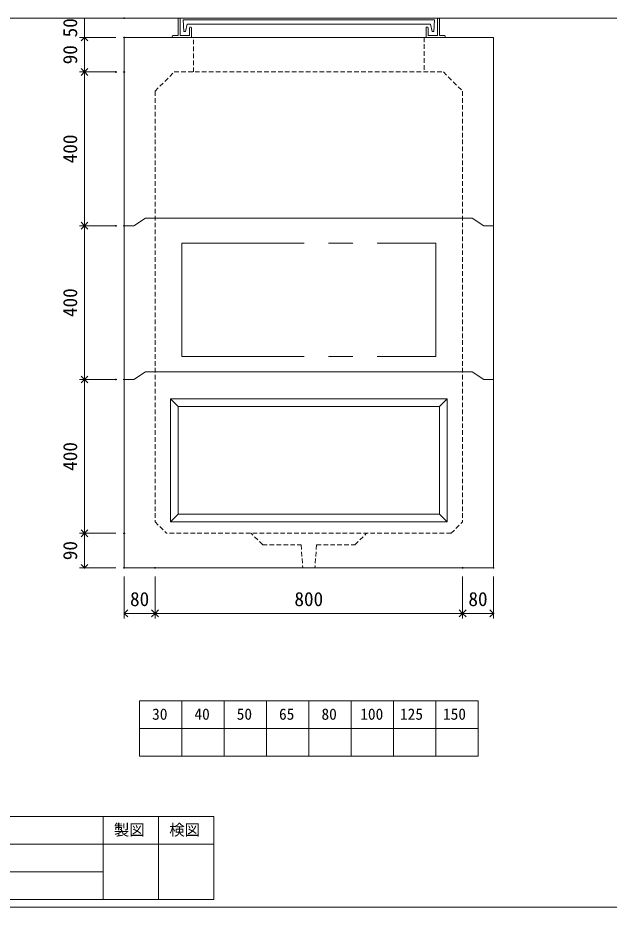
# Model space of a CAD drawing. Units: millimetres, scale not verified. Extents: x -4890 to 18490, y -2317 to 2317.
# Drawn here: x 308 to 1847, y -1958 to 355 of the extents above; entities that cross this region are included whole.
import ezdxf
from ezdxf.enums import TextEntityAlignment as Align

# ---------------------------------------------------------------- set-up
doc = ezdxf.new("R2010")
doc.units = ezdxf.units.MM
doc.header["$LTSCALE"] = 10
doc.header["$PDMODE"] = 32
doc.header["$PDSIZE"] = 2
doc.linetypes.add('DASHED1', pattern=[1.8, 1.2, -0.6])
doc.linetypes.add('USER2', pattern=[50.8, 31.75, -6.35, 6.35, -6.35])
doc.layers.add('0-1_Defpoints', color=7, linetype='Continuous')
for name, color, linetype, lineweight in [('0-2_waku', 7, 'Continuous', 18), ('0-3_gaikei', 7, 'Continuous', 18), ('0-4_kakure', 7, 'DASHED1', 5), ('0-5_sunpou', 7, 'Continuous', 5), ('0-9_uchigawa', 6, 'Continuous', 18), ('0-B_futa', 3, 'Continuous', 18), ('0-C_GL', 4, 'Continuous', 18), ('0-E_文字１', 7, 'Continuous', 18), ('1-3_uchigawa2', 6, 'USER2', 18)]:
    doc.layers.add(name, color=color, linetype=linetype, lineweight=lineweight)
doc.styles.add('ＭＳ ゴシック', font='')
doc.styles.get('ＭＳ ゴシック').set_extended_font_data('MS Gothic')

# ---------------------------------------------------------------- blocks, each defined once
blk = doc.blocks.new('_Open90')
at = {"layer": '0-5_sunpou'}
blk.add_line((0, 0), (-1, 0), dxfattribs=at)
blk.add_lwpolyline([(-0.5, 0.5), (0, 0), (-0.5, -0.5)], dxfattribs=at)
blk = doc.blocks.new('D69')
at = {"layer": '0-1_Defpoints'}
for p in [(2032.32, 1602.03), (1928.83, 1202.03), (2032.32, 1202.03)]:
    blk.add_point(p, dxfattribs=at)
at = {"layer": '0-5_sunpou'}
for p, q in [((2010.32, 1602.03), (1915.83, 1602.03)), ((1928.83, 1584.03), (1928.83, 1220.03)), ((2010.32, 1202.03), (1915.83, 1202.03))]:
    blk.add_line(p, q, dxfattribs=at)
at = {"layer": '0-5_sunpou', "xscale": 18, "yscale": 18}
for p, rotation in [((1928.83, 1602.03), 90), ((1928.83, 1202.03), 270)]:
    blk.add_blockref('_Open90', p, dxfattribs=dict(at, rotation=rotation))
at = {"layer": '0-5_sunpou', "style": 'ＭＳ ゴシック'}
blk.add_text('400', height=36.66, rotation=90, dxfattribs=at).set_placement((1920.83, 1364.53), align=Align.BOTTOM_LEFT)
blk = doc.blocks.new('D70')
at = {"layer": '0-1_Defpoints'}
for p in [(2032.32, 1202.03), (1928.83, 1112.03), (2032.32, 1112.03)]:
    blk.add_point(p, dxfattribs=at)
at = {"layer": '0-5_sunpou'}
for p, q in [((2010.32, 1202.03), (1915.83, 1202.03)), ((1928.83, 1184.03), (1928.83, 1130.03)), ((2010.32, 1112.03), (1915.83, 1112.03))]:
    blk.add_line(p, q, dxfattribs=at)
at = {"layer": '0-5_sunpou', "xscale": 18, "yscale": 18}
for p, rotation in [((1928.83, 1202.03), 90), ((1928.83, 1112.03), 270)]:
    blk.add_blockref('_Open90', p, dxfattribs=dict(at, rotation=rotation))
at = {"layer": '0-5_sunpou', "style": 'ＭＳ ゴシック'}
blk.add_text('90', height=36.66, rotation=90, dxfattribs=at).set_placement((1920.83, 1132.03), align=Align.BOTTOM_LEFT)
blk = doc.blocks.new('D71')
at = {"layer": '0-1_Defpoints'}
for p in [(2032.32, 1112.03), (2112.32, 1112.03), (2112.32, 993.64)]:
    blk.add_point(p, dxfattribs=at)
at = {"layer": '0-5_sunpou'}
for p, q in [((2032.32, 1090.03), (2032.32, 980.64)), ((2112.32, 1090.03), (2112.32, 980.64)), ((2050.32, 993.64), (2094.32, 993.64))]:
    blk.add_line(p, q, dxfattribs=at)
at = {"layer": '0-5_sunpou', "xscale": 18, "yscale": 18, "rotation": 180}
blk.add_blockref('_Open90', (2032.32, 993.64), dxfattribs=at)
at = {"layer": '0-5_sunpou', "xscale": 18, "yscale": 18}
blk.add_blockref('_Open90', (2112.32, 993.64), dxfattribs=at)
at = {"layer": '0-5_sunpou', "style": 'ＭＳ ゴシック'}
blk.add_text('80', height=36.66, dxfattribs=at).set_placement((2047.32, 1001.64), align=Align.BOTTOM_LEFT)
blk = doc.blocks.new('D72')
at = {"layer": '0-1_Defpoints'}
for p in [(2112.32, 1112.03), (2912.32, 1112.03), (2912.32, 993.64)]:
    blk.add_point(p, dxfattribs=at)
at = {"layer": '0-5_sunpou'}
for p, q in [((2112.32, 1090.03), (2112.32, 980.64)), ((2912.32, 1090.03), (2912.32, 980.64)), ((2130.32, 993.64), (2894.32, 993.64))]:
    blk.add_line(p, q, dxfattribs=at)
at = {"layer": '0-5_sunpou', "xscale": 18, "yscale": 18, "rotation": 180}
blk.add_blockref('_Open90', (2112.32, 993.64), dxfattribs=at)
at = {"layer": '0-5_sunpou', "xscale": 18, "yscale": 18}
blk.add_blockref('_Open90', (2912.32, 993.64), dxfattribs=at)
at = {"layer": '0-5_sunpou', "style": 'ＭＳ ゴシック'}
blk.add_text('800', height=36.66, dxfattribs=at).set_placement((2474.82, 1001.64), align=Align.BOTTOM_LEFT)
blk = doc.blocks.new('D73')
at = {"layer": '0-1_Defpoints'}
for p in [(2912.32, 1112.03), (2992.32, 1112.03), (2992.32, 993.64)]:
    blk.add_point(p, dxfattribs=at)
at = {"layer": '0-5_sunpou'}
for p, q in [((2912.32, 1090.03), (2912.32, 980.64)), ((2992.32, 1090.03), (2992.32, 980.64)), ((2930.32, 993.64), (2974.32, 993.64))]:
    blk.add_line(p, q, dxfattribs=at)
at = {"layer": '0-5_sunpou', "xscale": 18, "yscale": 18, "rotation": 180}
blk.add_blockref('_Open90', (2912.32, 993.64), dxfattribs=at)
at = {"layer": '0-5_sunpou', "xscale": 18, "yscale": 18}
blk.add_blockref('_Open90', (2992.32, 993.64), dxfattribs=at)
at = {"layer": '0-5_sunpou', "style": 'ＭＳ ゴシック'}
blk.add_text('80', height=36.66, dxfattribs=at).set_placement((2927.32, 1001.64), align=Align.BOTTOM_LEFT)
blk = doc.blocks.new('D74')
at = {"layer": '0-1_Defpoints'}
for p in [(2032.32, 2492.03), (1928.83, 2402.03), (2032.32, 2402.03)]:
    blk.add_point(p, dxfattribs=at)
at = {"layer": '0-5_sunpou'}
for p, q in [((2010.32, 2492.03), (1915.83, 2492.03)), ((1928.83, 2474.03), (1928.83, 2420.03)), ((2010.32, 2402.03), (1915.83, 2402.03))]:
    blk.add_line(p, q, dxfattribs=at)
at = {"layer": '0-5_sunpou', "xscale": 18, "yscale": 18}
for p, rotation in [((1928.83, 2492.03), 90), ((1928.83, 2402.03), 270)]:
    blk.add_blockref('_Open90', p, dxfattribs=dict(at, rotation=rotation))
at = {"layer": '0-5_sunpou', "style": 'ＭＳ ゴシック'}
blk.add_text('90', height=36.66, rotation=90, dxfattribs=at).set_placement((1920.83, 2422.03), align=Align.BOTTOM_LEFT)
blk = doc.blocks.new('D75')
at = {"layer": '0-1_Defpoints'}
for p in [(2010.32, 2402.03), (1928.83, 2002.03), (2032.32, 2002.03)]:
    blk.add_point(p, dxfattribs=at)
at = {"layer": '0-5_sunpou'}
for p, q in [((1988.32, 2402.03), (1915.83, 2402.03)), ((1928.83, 2384.03), (1928.83, 2020.03)), ((2010.32, 2002.03), (1915.83, 2002.03))]:
    blk.add_line(p, q, dxfattribs=at)
at = {"layer": '0-5_sunpou', "xscale": 18, "yscale": 18}
for p, rotation in [((1928.83, 2402.03), 90), ((1928.83, 2002.03), 270)]:
    blk.add_blockref('_Open90', p, dxfattribs=dict(at, rotation=rotation))
at = {"layer": '0-5_sunpou', "style": 'ＭＳ ゴシック'}
blk.add_text('400', height=36.66, rotation=90, dxfattribs=at).set_placement((1920.83, 2164.53), align=Align.BOTTOM_LEFT)
blk = doc.blocks.new('D59')
at = {"layer": '0-1_Defpoints'}
for p in [(2010.32, 2002.03), (1928.83, 1602.03), (2010.32, 1602.03)]:
    blk.add_point(p, dxfattribs=at)
at = {"layer": '0-5_sunpou'}
for p, q in [((1988.32, 2002.03), (1915.83, 2002.03)), ((1928.83, 1984.03), (1928.83, 1620.03)), ((1988.32, 1602.03), (1915.83, 1602.03))]:
    blk.add_line(p, q, dxfattribs=at)
at = {"layer": '0-5_sunpou', "xscale": 18, "yscale": 18}
for p, rotation in [((1928.83, 2002.03), 90), ((1928.83, 1602.03), 270)]:
    blk.add_blockref('_Open90', p, dxfattribs=dict(at, rotation=rotation))
at = {"layer": '0-5_sunpou', "style": 'ＭＳ ゴシック'}
blk.add_text('400', height=36.66, rotation=90, dxfattribs=at).set_placement((1920.83, 1764.53), align=Align.BOTTOM_LEFT)
blk = doc.blocks.new('D78')
at = {"layer": '0-1_Defpoints'}
for p in [(2032.32, 2542.03), (1928.83, 2492.03), (2032.32, 2492.03)]:
    blk.add_point(p, dxfattribs=at)
at = {"layer": '0-5_sunpou'}
for p, q in [((2010.32, 2542.03), (1915.83, 2542.03)), ((1928.83, 2542.03), (1928.83, 2492.03)), ((2010.32, 2492.03), (1915.83, 2492.03))]:
    blk.add_line(p, q, dxfattribs=at)
at = {"layer": '0-5_sunpou', "style": 'ＭＳ ゴシック'}
blk.add_text('50', height=36.66, rotation=90, dxfattribs=at).set_placement((1920.83, 2492.03), align=Align.BOTTOM_LEFT)

msp = doc.modelspace()

# ---------------------------------------------------------------- linework, layer by layer
at = {"layer": '0-2_waku'}
for p, q in [((625.32, -1421.75), (625.32, -1565.75)), ((625.32, -1421.75), (625.32, -1565.75)), ((625.32, -1421.75), (625.32, -1565.75)), ((625.32, -1421.75), (625.32, -1565.75)), ((625.32, -1421.75), (1505.32, -1421.75)), ((735.32, -1421.75), (735.32, -1565.75)), ((845.32, -1421.75), (845.32, -1565.75)), ((845.32, -1421.75), (845.32, -1565.75)), ((955.32, -1421.75), (955.32, -1565.75)), ((1065.32, -1421.75), (1065.32, -1565.75)), ((1175.32, -1421.75), (1175.32, -1565.75)), ((1285.32, -1421.75), (1285.32, -1565.75)), ((1395.32, -1421.75), (1395.32, -1565.75)), ((1505.32, -1421.75), (1505.32, -1565.75)), ((625.32, -1493.75), (1505.32, -1493.75)), ((625.32, -1565.75), (1505.32, -1565.75)), ((-1209.68, -1722.42), (818.32, -1722.42)), ((530.32, -1722.42), (530.32, -1938.42)), ((530.32, -1722.42), (530.32, -1938.42)), ((674.32, -1722.42), (674.32, -1938.42)), ((818.32, -1722.42), (818.32, -1938.42)), ((-1209.68, -1794.42), (818.32, -1794.42)), ((-1209.68, -1866.42), (530.32, -1866.42)), ((-1209.68, -1938.42), (818.32, -1938.42)), ((-1229.68, -1958.42), (4890.32, -1958.42)), ((-1229.68, -1958.42), (4890.32, -1958.42))]:
    msp.add_line(p, q, dxfattribs=at)
at = {"layer": '0-3_gaikei'}
for p, q in [((585.32, 304.25), (585.32, -1075.75)), ((630.32, 304.25), (740.32, 304.25)), ((665.32, 304.25), (1465.32, 304.25)), ((1500.32, 304.25), (1390.32, 304.25)), ((1545.32, 304.25), (1545.32, -1075.75)), ((610.32, -185.75), (640.32, -165.75)), ((610.32, -185.75), (640.32, -165.75)), ((640.32, -165.75), (1490.32, -165.75)), ((1490.32, -165.75), (1520.32, -185.75)), ((1490.32, -165.75), (1520.32, -185.75)), ((610.32, -185.75), (585.32, -185.75)), ((610.32, -185.75), (585.32, -185.75)), ((1520.32, -185.75), (1545.32, -185.75)), ((1520.32, -185.75), (1545.32, -185.75)), ((610.32, -585.75), (640.32, -565.75)), ((610.32, -585.75), (640.32, -565.75)), ((640.32, -565.75), (1490.32, -565.75)), ((1490.32, -565.75), (1520.32, -585.75)), ((1490.32, -565.75), (1520.32, -585.75)), ((610.32, -585.75), (585.32, -585.75)), ((610.32, -585.75), (585.32, -585.75)), ((1520.32, -585.75), (1545.32, -585.75)), ((1520.32, -585.75), (1545.32, -585.75)), ((1545.32, -1075.75), (585.32, -1075.75)), ((585.32, -1075.75), (665.32, -1075.75))]:
    msp.add_line(p, q, dxfattribs=at)
at = {"layer": '0-3_gaikei', "lineweight": 5}
for p, q in [((640.32, -165.75), (1490.32, -165.75)), ((640.32, -165.75), (1490.32, -165.75)), ((640.32, -565.75), (1490.32, -565.75)), ((640.32, -565.75), (1490.32, -565.75))]:
    msp.add_line(p, q, dxfattribs=at)
at = {"layer": '0-3_gaikei'}
msp.add_lwpolyline([(715.32, 304.25), (585.32, 304.25), (1545.32, 304.25)], dxfattribs=at)
at = {"layer": '0-4_kakure'}
for p, q in [((765.32, 214.25), (765.32, 304.25)), ((1365.32, 304.25), (1365.32, 214.25)), ((665.32, 164.25), (715.32, 214.25)), ((715.32, 214.25), (1415.32, 214.25)), ((715.32, 214.25), (1415.32, 214.25)), ((715.32, 214.25), (1415.32, 214.25)), ((1415.32, 214.25), (1465.32, 164.25)), ((665.32, 164.25), (665.32, -955.75)), ((1465.32, 164.25), (1465.32, -955.75)), ((665.32, -955.75), (695.32, -985.75)), ((1435.32, -985.75), (1465.32, -955.75)), ((1435.32, -985.75), (695.32, -985.75)), ((945.32, -1015.75), (915.32, -985.75)), ((945.32, -1015.75), (915.32, -985.75)), ((945.32, -1015.75), (915.32, -985.75)), ((1185.32, -1015.75), (1215.32, -985.75)), ((1185.32, -1015.75), (1215.32, -985.75)), ((1185.32, -1015.75), (1215.32, -985.75)), ((945.32, -1015.75), (1045.32, -1015.75)), ((945.32, -1015.75), (1045.32, -1015.75)), ((945.32, -1015.75), (1045.32, -1015.75)), ((1045.32, -1015.75), (1049.32, -1075.75)), ((1045.32, -1015.75), (1049.32, -1075.75)), ((1085.32, -1015.75), (1081.32, -1075.75)), ((1085.32, -1015.75), (1081.32, -1075.75)), ((1085.32, -1015.75), (1185.32, -1015.75)), ((1085.32, -1015.75), (1185.32, -1015.75)), ((1085.32, -1015.75), (1185.32, -1015.75))]:
    msp.add_line(p, q, dxfattribs=at)
at = {"layer": '0-9_uchigawa'}
for p, q in [((705.32, -635.75), (725.32, -655.75)), ((705.32, -635.75), (705.32, -935.75)), ((705.32, -635.75), (1425.32, -635.75)), ((705.32, -635.75), (705.32, -955.68)), ((705.32, -635.75), (725.32, -655.75)), ((1425.32, -635.75), (1405.32, -655.75)), ((1425.32, -635.75), (1425.32, -955.68)), ((725.32, -655.75), (725.32, -915.75)), ((725.32, -655.75), (725.32, -915.75)), ((725.32, -655.75), (725.32, -915.75)), ((725.32, -655.75), (725.32, -915.75)), ((725.32, -655.75), (725.32, -935.68)), ((1405.32, -935.68), (1405.32, -655.75)), ((705.32, -955.68), (725.32, -935.68)), ((725.32, -935.68), (1405.32, -935.68)), ((1425.32, -955.68), (1405.32, -935.68)), ((705.32, -955.68), (1425.32, -955.68)), ((725.32, -955.68), (1425.32, -955.68))]:
    msp.add_line(p, q, dxfattribs=at)
for points in [[(705.32, -635.75), (725.32, -655.75), (725.32, -915.75)], [(705.32, -635.75), (725.32, -655.75), (1405.32, -655.75)]]:
    msp.add_lwpolyline(points, dxfattribs=at)
at = {"layer": '0-B_futa'}
for p, q in [((725.31, 352.25), (725.31, 309.25)), ((727.31, 354.25), (730.31, 354.25)), ((730.31, 354.25), (730.31, 309.25)), ((738.13, 349.75), (1392.46, 349.75)), ((738.13, 349.75), (740.62, 319.75)), ((1392.46, 349.75), (1390.21, 319.75)), ((1400.32, 354.25), (1400.32, 309.25)), ((1400.32, 354.25), (1403.32, 354.25)), ((1405.32, 352.25), (1405.32, 309.25)), ((748.65, 338.75), (744.33, 319.75)), ((748.65, 338.75), (1381.98, 338.75)), ((755.31, 329.25), (755.31, 309.25)), ((757.31, 331.25), (758.31, 331.25)), ((760.31, 329.25), (760.31, 304.25)), ((1370.32, 329.25), (1370.32, 304.25)), ((1373.32, 331.25), (1372.32, 331.25)), ((1375.32, 329.25), (1375.32, 309.25)), ((1381.98, 338.75), (1386.3, 319.75)), ((710.31, 307.25), (710.31, 306.25)), ((712.31, 309.25), (725.31, 309.25)), ((760.31, 304.25), (712.31, 304.25)), ((730.31, 309.25), (755.31, 309.25)), ((740.62, 319.75), (744.33, 319.75)), ((1370.32, 304.25), (1418.32, 304.25)), ((1400.32, 309.25), (1375.32, 309.25)), ((1390.21, 319.75), (1386.3, 319.75)), ((1418.32, 309.25), (1405.32, 309.25)), ((1420.32, 307.25), (1420.32, 306.25))]:
    msp.add_line(p, q, dxfattribs=at)
for centre, start, end in [((727.31, 352.25), 90, 180), ((1403.32, 352.25), 0, 90), ((757.31, 329.25), 90, 180), ((758.31, 329.25), 0, 90), ((1372.32, 329.25), 90, 180), ((1373.32, 329.25), 0, 90), ((712.31, 307.25), 90, 180), ((712.31, 306.25), 180, 270), ((1418.32, 307.25), 0, 90), ((1418.32, 306.25), 270, 0)]:
    msp.add_arc(centre, 2, start, end, dxfattribs=at)
at = {"layer": '0-C_GL'}
msp.add_line((-1229.68, 354.25), (4890.32, 354.25), dxfattribs=at)
at = {"layer": '1-3_uchigawa2'}
for p, q in [((735.32, -230.75), (735.32, -525.75)), ((735.32, -230.75), (1395.32, -230.75)), ((1395.32, -230.75), (1395.32, -525.75)), ((735.32, -525.75), (1395.32, -525.75))]:
    msp.add_line(p, q, dxfattribs=at)

# ---------------------------------------------------------------- block references
at = {"layer": '0-5_sunpou'}
for name in ['D78', 'D74', 'D75', 'D59', 'D69', 'D70', 'D71', 'D72', 'D73']:
    msp.add_blockref(name, (-1447, -2187.78), dxfattribs=at)

# ---------------------------------------------------------------- texts
at = {"layer": '0-E_文字１', "style": 'ＭＳ ゴシック'}
for s, p in [('30', (657.78, -1479.57)), ('40', (767.78, -1479.57)), ('50', (877.78, -1479.57)), ('65', (987.78, -1479.57)), ('80', (1098.19, -1479.57)), ('100', (1199.06, -1479.57)), ('125', (1302.45, -1479.57)), ('150', (1414.21, -1479.57)), ('製図', (558.38, -1780.67)), ('検図', (702.38, -1780.67))]:
    msp.add_text(s, height=29.33, dxfattribs=at).set_placement(p, align=Align.BOTTOM_LEFT)

doc.saveas('drawing.dxf')
